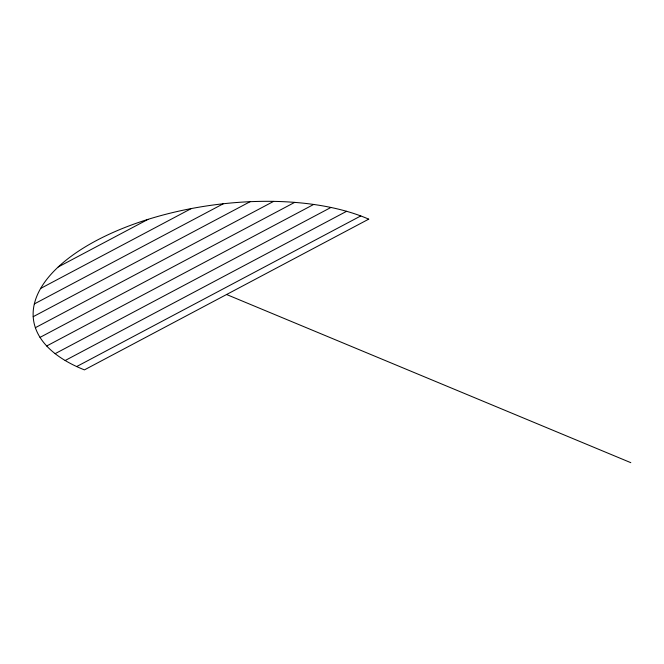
<?xml version="1.0" encoding="UTF-8"?>
<svg xmlns="http://www.w3.org/2000/svg" width="664" height="664" viewBox="0 0 664 664"><rect width="100%" height="100%" fill="white"/><g stroke="black" fill="none" stroke-linecap="round" stroke-linejoin="round"><path stroke-width="1" d="M58.233 266.961L148.022 219.361M40.637 288.442L191.307 208.562M34.345 303.929L223.287 203.765M33.2 316.686L250.12 201.69M35.375 327.692L273.634 201.375M40.031 337.378L294.667 202.379M46.712 345.986L313.674 204.454M55.145 353.663L330.929 207.458M65.163 360.51L346.6 211.301M76.675 366.553L360.776 215.941M226.573 294.509L630.8 462.667M368.719 219.153L84.428 369.873A192.377 89.125 -7.9 0 1 96.604 240.451A192.377 89.125 -7.9 0 1 368.719 219.153"/></g></svg>
